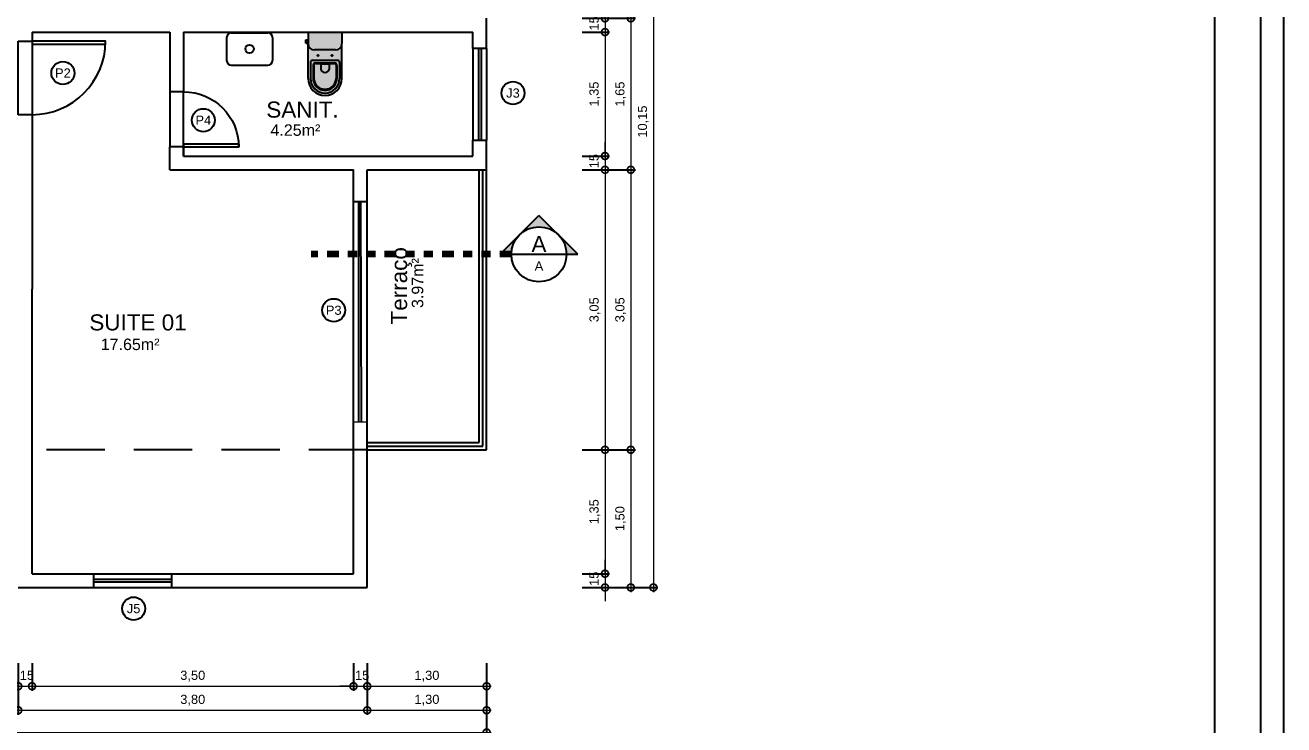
# Model space of a CAD drawing. Header units: metres. Extents: x -48 to 192, y -52 to 76.
# Drawn here: x 87.04 to 100.74, y 0.44 to 8.06 of the extents above; entities that cross this region are included whole.
import ezdxf
from ezdxf.enums import TextEntityAlignment as Align

# ---------------------------------------------------------------- set-up
doc = ezdxf.new("R2010")
doc.units = ezdxf.units.M
doc.header["$LTSCALE"] = 0.1
for name, pattern in [('DIVIDE', [31.75, 12.7, -6.35, 0, -6.35, 0, -6.35]), ('DIVIDEX2', [63.5, 25.4, -12.7, 0, -12.7, 0, -12.7]), ('HIDDEN', [9.525, 6.35, -3.175])]:
    doc.linetypes.add(name, pattern=pattern)
doc.layers.add('0_MRG_AUX', color=7, linetype='Continuous', true_color=0xecbcd1, plot=False)
for name, color, linetype in [('ARQ_ALV CT', 5, 'Continuous'), ('ARQ_ALV VS', 2, 'Continuous'), ('ARQ_CONC VS', 2, 'Continuous'), ('ARQ_ESQ CT', 30, 'Continuous'), ('ARQ_MOB 01', 1, 'Continuous'), ('ARQ_PISO', 1, 'Continuous'), ('ARQ_PROJ INF', 1, 'HIDDEN'), ('ARQ_PROJ SUP', 1, 'DIVIDE'), ('ARQ_SAN 01', 1, 'Continuous'), ('ARQ_SAN 02', 2, 'Continuous'), ('ARQ_TXT 01', 1, 'Continuous'), ('MRG_EXTERNA', 1, 'Continuous'), ('MRG_INTERNA', 2, 'Continuous'), ('SIMB_01', 1, 'Continuous'), ('SIMB_02', 2, 'Continuous'), ('SIMB_PREENCHIMENTO', 253, 'Continuous'), ('SIMB_TXT', 1, 'Continuous')]:
    doc.layers.add(name, color=color, linetype=linetype)
doc.layers.add('ARQ_COTA_AZUL', color=5, linetype='Continuous', lineweight=20, true_color=0x0000ff)
doc.layers.add('SIMB_LCT', color=252, linetype='DIVIDEX2', lineweight=100)
doc.styles.add('Annot_2.5mm', font='arial.ttf', dxfattribs={"height": 2.5})
doc.styles.add('Annot_3.5mm', font='arial.ttf', dxfattribs={"height": 3.5})
doc.styles.add('cota', font='arial.ttf')
doc.styles.add('SIMB', font='arial.ttf')
doc.dimstyles.new('Info 01 - annot', dxfattribs={"dimtxt": 2, "dimasz": 3, "dimexe": 1, "dimexo": 1, "dimgap": 1, "dimtad": 1, "dimzin": 4, "dimtxsty": 'cota', "dimblk": 'DOTSMALL', "dimcen": 2, "dimdle": 1, "dimclrd": 256, "dimclre": 256, "dimclrt": 1, "dimazin": 2, "dimtfac": 0.09, "dimtix": 1, "dimtmove": 2, "dimatfit": 2, "dimfxl": 5, "dimfxlon": 1, "dimtolj": 1, "dimtzin": 4, "dimlwd": -1, "dimarcsym": 1})

# ---------------------------------------------------------------- blocks, each defined once
blk = doc.blocks.new('P4')
at = {"layer": 'ARQ_ALV CT'}
for p, q in [((-0.15, 0), (-0.15, 0.6)), ((-0.15, 0.6), (0, 0.6)), ((-0.15, 0), (0, 0))]:
    blk.add_line(p, q, dxfattribs=at)
at = {"layer": 'ARQ_ESQ CT'}
blk.add_lwpolyline([(-0.15, 0), (-0.75, 0), (-0.75, 0.03), (-0.15, 0.03)], close=True, dxfattribs=at)
at = {"layer": 'ARQ_PISO'}
for p, q in [((-0.15, 0), (-0.15, 0.6)), ((0, 0.6), (0, 0))]:
    blk.add_line(p, q, dxfattribs=at)
blk.add_arc((-0.15, 0), 0.6, 90, 180, dxfattribs=at)
blk = doc.blocks.new('P2')
at = {"layer": 'ARQ_ALV CT'}
for p, q in [((0, 0), (0, 0.15)), ((0.8, 0.15), (0.8, 0))]:
    blk.add_line(p, q, dxfattribs=at)
at = {"layer": 'ARQ_ESQ CT'}
blk.add_lwpolyline([(0, 0.15), (0.03, 0.15), (0.03, 0.95), (0, 0.95)], close=True, dxfattribs=at)
at = {"layer": 'ARQ_PISO'}
for p, q in [((0, 0.15), (0.8, 0.15)), ((0.8, 0), (0, 0))]:
    blk.add_line(p, q, dxfattribs=at)
blk.add_arc((0, 0.15), 0.8, 0, 90, dxfattribs=at)
blk = doc.blocks.new('J3')
at = {"layer": 'ARQ_ALV CT'}
for p, q in [((0, 0.15), (0, 0)), ((1, 0), (1, 0.15))]:
    blk.add_line(p, q, dxfattribs=at)
at = {"layer": 'ARQ_ALV VS'}
for p, q in [((0, 0.15), (1, 0.15)), ((0, 0), (1, 0))]:
    blk.add_line(p, q, dxfattribs=at)
at = {"layer": 'ARQ_PROJ SUP'}
for p, q in [((0, 0.09), (1, 0.09)), ((0, 0.06), (1, 0.06))]:
    blk.add_line(p, q, dxfattribs=at)
blk = doc.blocks.new('COD_ESQ')
at = {"layer": 'SIMB_02'}
blk.add_circle((0, 0), 2.5, dxfattribs=at)
at = {"layer": 'SIMB_TXT', "style": 'SIMB'}
blk.add_attdef('CDESQ', text='', height=2, dxfattribs=at).set_placement((0, 0), align=Align.MIDDLE_CENTER)
blk = doc.blocks.new('VASO_BELL')
at = {"true_color": 0xffffff}
h = blk.add_hatch(color=7, dxfattribs=at)
h.dxf.hatch_style = 1
edge = h.paths.add_edge_path()
edge.add_line((0, 0), (0.37, 0))
edge.add_line((0.37, 0), (0.37, -0.126))
edge.add_line((0.37, -0.126), (0.37, -0.505))
edge.add_arc((0.185, -0.505), 0.185, 180, 360, ccw=False)
edge.add_line((0, -0.505), (0, -0.126))
edge.add_line((0, -0.126), (0, 0))
h = blk.add_hatch(color=7, dxfattribs=at)
h.dxf.hatch_style = 1
h.paths.add_polyline_path([(-0.007, -0.086), (-0.022, -0.086), (-0.022, -0.121), (-0.007, -0.121)])
h = blk.add_hatch(color=7, dxfattribs=at)
h.dxf.hatch_style = 1
h.paths.add_polyline_path([(0, -0.089), (-0.007, -0.089), (-0.007, -0.117), (0, -0.117)])
at = {"layer": 'ARQ_SAN 01'}
for p, q in [((0.056, -0.361), (0.056, -0.505)), ((0.062, -0.361), (0.062, -0.505)), ((0.082, -0.336), (0.288, -0.336)), ((0.082, -0.342), (0.288, -0.342)), ((0.141, -0.353), (0.141, -0.406)), ((0.229, -0.353), (0.229, -0.406)), ((0.308, -0.361), (0.308, -0.505)), ((0.314, -0.361), (0.314, -0.505))]:
    blk.add_line(p, q, dxfattribs=at)
for centre in [(0.11, -0.255), (0.26, -0.255)]:
    blk.add_circle(centre, 0.0075, dxfattribs=at)
for centre, radius, start, end in [((0.082, -0.361), 0.025, 90, 180), ((0.082, -0.361), 0.019, 90, 180), ((0.191, -0.592), 0.244, 91.4264, 101.8331), ((0.168, -0.406), 0.027, 180, 229.1678), ((0.179, -0.592), 0.244, 78.1669, 88.5736), ((0.202, -0.406), 0.027, 310.8322, 0), ((0.288, -0.361), 0.025, 0, 90), ((0.288, -0.361), 0.019, 0, 90), ((0.185, -0.505), 0.129, 179.7773, 0.2227), ((0.185, -0.499), 0.123, 182.6006, 357.3994), ((0.185, -0.386), 0.053, 229.1678, 310.8322)]:
    blk.add_arc(centre, radius, start, end, dxfattribs=at)
at = {"layer": 'ARQ_SAN 02'}
for p, q in [((0, 0), (0, -0.126)), ((0, 0), (0.37, 0)), ((0.37, 0), (0.37, -0.126)), ((-0.022, -0.086), (-0.007, -0.086)), ((-0.022, -0.121), (-0.022, -0.086)), ((-0.022, -0.121), (-0.007, -0.121)), ((-0.007, -0.121), (-0.007, -0.086)), ((0, -0.089), (-0.007, -0.089)), ((0, -0.117), (-0.007, -0.117)), ((0, -0.505), (0, -0.126)), ((0.37, -0.505), (0.37, -0.126)), ((0.301, -0.195), (0.069, -0.195)), ((0.026, -0.331), (0.026, -0.505)), ((0.051, -0.306), (0.319, -0.306)), ((0.344, -0.331), (0.344, -0.505))]:
    blk.add_line(p, q, dxfattribs=at)
for centre, radius, start, end in [((0.069, -0.126), 0.069, 180, 270), ((0.301, -0.126), 0.069, 270, 0), ((0.051, -0.331), 0.025, 90, 180), ((0.319, -0.331), 0.025, 0, 90), ((0.185, -0.505), 0.185, 180, 0), ((0.185, -0.505), 0.159, 180, 0)]:
    blk.add_arc(centre, radius, start, end, dxfattribs=at)
blk = doc.blocks.new('PIA')
at = {"layer": 'ARQ_MOB 01'}
for p, q in [((-0.35, 0.2), (-0.35, -0.2)), ((-0.05, 0.25), (-0.3, 0.25)), ((0, 0.2), (0, -0.2)), ((-0.05, -0.25), (-0.3, -0.25))]:
    blk.add_line(p, q, dxfattribs=at)
blk.add_circle((-0.175, 0), 0.0461, dxfattribs=at)
for centre, start, end in [((-0.3, 0.2), 90, 180), ((-0.05, 0.2), 0, 90), ((-0.3, -0.2), 180, 270), ((-0.05, -0.2), 270, 0)]:
    blk.add_arc(centre, 0.05, start, end, dxfattribs=at)
blk = doc.blocks.new('_DotSmall')
at = {"color": 0, "linetype": 'ByBlock', "const_width": 0.5}
blk.add_lwpolyline([(-0.0625, 0, 1), (0.0625, 0, 1)], format="xyb", close=True, dxfattribs=at)
blk = doc.blocks.new('*D126')
at = {"layer": 'ARQ_COTA_AZUL', "transparency": 16777216}
blk.add_line((90.711, 13.058), (91.961, 13.058), dxfattribs=at)
at = {"layer": 'ARQ_COTA_AZUL', "lineweight": -2, "transparency": 16777216}
for p, q in [((90.761, 12.808), (90.761, 13.108)), ((91.911, 12.808), (91.911, 13.108))]:
    blk.add_line(p, q, dxfattribs=at)
at = {"layer": 'ARQ_COTA_AZUL', "transparency": 16777216, "xscale": 0.15, "yscale": 0.15, "zscale": 0.15, "rotation": 180}
blk.add_blockref('_DotSmall', (90.761, 13.058), dxfattribs=at)
at = {"layer": 'ARQ_COTA_AZUL', "transparency": 16777216, "xscale": 0.15, "yscale": 0.15, "zscale": 0.15}
blk.add_blockref('_DotSmall', (91.911, 13.058), dxfattribs=at)
at = {"layer": 'ARQ_COTA_AZUL', "color": 1, "transparency": 16777216, "insert": (91.336, 13.168), "char_height": 0.1, "attachment_point": 5, "style": 'cota'}
blk.add_mtext('\\A1;1,15', dxfattribs=at)
blk = doc.blocks.new('*D127')
at = {"layer": 'ARQ_COTA_AZUL', "transparency": 16777216}
for p, q in [((91.911, 13.058), (91.761, 13.058)), ((91.911, 13.058), (92.061, 13.058)), ((92.061, 13.058), (92.211, 13.058))]:
    blk.add_line(p, q, dxfattribs=at)
at = {"layer": 'ARQ_COTA_AZUL', "lineweight": -2, "transparency": 16777216}
for p, q in [((91.911, 12.808), (91.911, 13.108)), ((92.061, 12.808), (92.061, 13.108))]:
    blk.add_line(p, q, dxfattribs=at)
at = {"layer": 'ARQ_COTA_AZUL', "transparency": 16777216, "xscale": 0.15, "yscale": 0.15, "zscale": 0.15}
blk.add_blockref('_DotSmall', (91.911, 13.058), dxfattribs=at)
at = {"layer": 'ARQ_COTA_AZUL', "transparency": 16777216, "xscale": 0.15, "yscale": 0.15, "zscale": 0.15, "rotation": 180}
blk.add_blockref('_DotSmall', (92.061, 13.058), dxfattribs=at)
at = {"layer": 'ARQ_COTA_AZUL', "color": 1, "transparency": 16777216, "insert": (91.986, 13.168), "char_height": 0.1, "attachment_point": 5, "style": 'cota'}
blk.add_mtext('\\A1;,15', dxfattribs=at)
blk = doc.blocks.new('*D140')
at = {"layer": 'ARQ_COTA_AZUL', "transparency": 16777216}
blk.add_line((77.249, 5.085), (77.249, 2.035), dxfattribs=at)
at = {"layer": 'ARQ_COTA_AZUL', "lineweight": -2, "transparency": 16777216}
for p, q in [((77.499, 5.035), (77.199, 5.035)), ((77.499, 2.085), (77.199, 2.085))]:
    blk.add_line(p, q, dxfattribs=at)
at = {"layer": 'ARQ_COTA_AZUL', "transparency": 16777216, "xscale": 0.15, "yscale": 0.15, "zscale": 0.15}
for p, rotation in [((77.249, 5.035), 90), ((77.249, 2.085), 270)]:
    blk.add_blockref('_DotSmall', p, dxfattribs=dict(at, rotation=rotation))
at = {"layer": 'ARQ_COTA_AZUL', "color": 1, "transparency": 16777216, "insert": (77.139, 3.56), "char_height": 0.1, "attachment_point": 5, "rotation": 90, "style": 'cota'}
blk.add_mtext('\\A1;2,95', dxfattribs=at)
blk = doc.blocks.new('*D141')
at = {"layer": 'ARQ_COTA_AZUL', "transparency": 16777216}
for p, q in [((77.249, 2.085), (77.249, 2.235)), ((77.249, 2.085), (77.249, 1.935)), ((77.249, 1.935), (77.249, 1.785))]:
    blk.add_line(p, q, dxfattribs=at)
at = {"layer": 'ARQ_COTA_AZUL', "lineweight": -2, "transparency": 16777216}
for p, q in [((77.499, 2.085), (77.199, 2.085)), ((77.499, 1.935), (77.199, 1.935))]:
    blk.add_line(p, q, dxfattribs=at)
at = {"layer": 'ARQ_COTA_AZUL', "transparency": 16777216, "xscale": 0.15, "yscale": 0.15, "zscale": 0.15}
for p, rotation in [((77.249, 2.085), 270), ((77.249, 1.935), 90)]:
    blk.add_blockref('_DotSmall', p, dxfattribs=dict(at, rotation=rotation))
at = {"layer": 'ARQ_COTA_AZUL', "color": 1, "transparency": 16777216, "insert": (77.139, 2.01), "char_height": 0.1, "attachment_point": 5, "rotation": 90, "style": 'cota'}
blk.add_mtext('\\A1;,15', dxfattribs=at)
blk = doc.blocks.new('*D149')
at = {"layer": 'ARQ_COTA_AZUL', "transparency": 16777216}
for p, q in [((93.35, 8.135), (93.35, 8.285)), ((93.35, 8.135), (93.35, 7.985)), ((93.35, 7.985), (93.35, 7.835))]:
    blk.add_line(p, q, dxfattribs=at)
at = {"layer": 'ARQ_COTA_AZUL', "lineweight": -2, "transparency": 16777216}
for p, q in [((93.1, 8.135), (93.4, 8.135)), ((93.1, 7.985), (93.4, 7.985))]:
    blk.add_line(p, q, dxfattribs=at)
at = {"layer": 'ARQ_COTA_AZUL', "transparency": 16777216, "xscale": 0.15, "yscale": 0.15, "zscale": 0.15}
for p, rotation in [((93.35, 8.135), 270), ((93.35, 7.985), 90)]:
    blk.add_blockref('_DotSmall', p, dxfattribs=dict(at, rotation=rotation))
at = {"layer": 'ARQ_COTA_AZUL', "color": 1, "transparency": 16777216, "insert": (93.24, 8.06), "char_height": 0.1, "attachment_point": 5, "rotation": 90, "style": 'cota'}
blk.add_mtext('\\A1;,15', dxfattribs=at)
blk = doc.blocks.new('*D150')
at = {"layer": 'ARQ_COTA_AZUL', "lineweight": -2, "transparency": 16777216}
for p, q in [((93.1, 7.985), (93.4, 7.985)), ((93.1, 6.635), (93.4, 6.635))]:
    blk.add_line(p, q, dxfattribs=at)
at = {"layer": 'ARQ_COTA_AZUL', "transparency": 16777216}
blk.add_line((93.35, 8.035), (93.35, 6.585), dxfattribs=at)
at = {"layer": 'ARQ_COTA_AZUL', "transparency": 16777216, "xscale": 0.15, "yscale": 0.15, "zscale": 0.15}
for p, rotation in [((93.35, 7.985), 90), ((93.35, 6.635), 270)]:
    blk.add_blockref('_DotSmall', p, dxfattribs=dict(at, rotation=rotation))
at = {"layer": 'ARQ_COTA_AZUL', "color": 1, "transparency": 16777216, "insert": (93.24, 7.31), "char_height": 0.1, "attachment_point": 5, "rotation": 90, "style": 'cota'}
blk.add_mtext('\\A1;1,35', dxfattribs=at)
blk = doc.blocks.new('*D151')
at = {"layer": 'ARQ_COTA_AZUL', "transparency": 16777216}
for p, q in [((93.35, 6.635), (93.35, 6.785)), ((93.35, 6.635), (93.35, 6.485)), ((93.35, 6.485), (93.35, 6.335))]:
    blk.add_line(p, q, dxfattribs=at)
at = {"layer": 'ARQ_COTA_AZUL', "lineweight": -2, "transparency": 16777216}
for p, q in [((93.1, 6.635), (93.4, 6.635)), ((93.1, 6.485), (93.4, 6.485))]:
    blk.add_line(p, q, dxfattribs=at)
at = {"layer": 'ARQ_COTA_AZUL', "transparency": 16777216, "xscale": 0.15, "yscale": 0.15, "zscale": 0.15}
for p, rotation in [((93.35, 6.635), 270), ((93.35, 6.485), 90)]:
    blk.add_blockref('_DotSmall', p, dxfattribs=dict(at, rotation=rotation))
at = {"layer": 'ARQ_COTA_AZUL', "color": 1, "transparency": 16777216, "insert": (93.24, 6.56), "char_height": 0.1, "attachment_point": 5, "rotation": 90, "style": 'cota'}
blk.add_mtext('\\A1;,15', dxfattribs=at)
blk = doc.blocks.new('*D152')
at = {"layer": 'ARQ_COTA_AZUL', "lineweight": -2, "transparency": 16777216}
for p, q in [((93.1, 6.485), (93.4, 6.485)), ((93.1, 3.435), (93.4, 3.435))]:
    blk.add_line(p, q, dxfattribs=at)
at = {"layer": 'ARQ_COTA_AZUL', "transparency": 16777216}
blk.add_line((93.35, 6.535), (93.35, 3.385), dxfattribs=at)
at = {"layer": 'ARQ_COTA_AZUL', "transparency": 16777216, "xscale": 0.15, "yscale": 0.15, "zscale": 0.15}
for p, rotation in [((93.35, 6.485), 90), ((93.35, 3.435), 270)]:
    blk.add_blockref('_DotSmall', p, dxfattribs=dict(at, rotation=rotation))
at = {"layer": 'ARQ_COTA_AZUL', "color": 1, "transparency": 16777216, "insert": (93.24, 4.96), "char_height": 0.1, "attachment_point": 5, "rotation": 90, "style": 'cota'}
blk.add_mtext('\\A1;3,05', dxfattribs=at)
blk = doc.blocks.new('*D153')
at = {"layer": 'ARQ_COTA_AZUL', "lineweight": -2, "transparency": 16777216}
for p, q in [((93.1, 3.435), (93.4, 3.435)), ((93.1, 2.085), (93.4, 2.085))]:
    blk.add_line(p, q, dxfattribs=at)
at = {"layer": 'ARQ_COTA_AZUL', "transparency": 16777216}
blk.add_line((93.35, 3.485), (93.35, 2.035), dxfattribs=at)
at = {"layer": 'ARQ_COTA_AZUL', "transparency": 16777216, "xscale": 0.15, "yscale": 0.15, "zscale": 0.15}
for p, rotation in [((93.35, 3.435), 90), ((93.35, 2.085), 270)]:
    blk.add_blockref('_DotSmall', p, dxfattribs=dict(at, rotation=rotation))
at = {"layer": 'ARQ_COTA_AZUL', "color": 1, "transparency": 16777216, "insert": (93.24, 2.76), "char_height": 0.1, "attachment_point": 5, "rotation": 90, "style": 'cota'}
blk.add_mtext('\\A1;1,35', dxfattribs=at)
blk = doc.blocks.new('*D154')
at = {"layer": 'ARQ_COTA_AZUL', "transparency": 16777216}
for p, q in [((93.35, 2.085), (93.35, 2.235)), ((93.35, 2.085), (93.35, 1.935)), ((93.35, 1.935), (93.35, 1.785))]:
    blk.add_line(p, q, dxfattribs=at)
at = {"layer": 'ARQ_COTA_AZUL', "lineweight": -2, "transparency": 16777216}
for p, q in [((93.1, 2.085), (93.4, 2.085)), ((93.1, 1.935), (93.4, 1.935))]:
    blk.add_line(p, q, dxfattribs=at)
at = {"layer": 'ARQ_COTA_AZUL', "transparency": 16777216, "xscale": 0.15, "yscale": 0.15, "zscale": 0.15}
for p, rotation in [((93.35, 2.085), 270), ((93.35, 1.935), 90)]:
    blk.add_blockref('_DotSmall', p, dxfattribs=dict(at, rotation=rotation))
at = {"layer": 'ARQ_COTA_AZUL', "color": 1, "transparency": 16777216, "insert": (93.24, 2.01), "char_height": 0.1, "attachment_point": 5, "rotation": 90, "style": 'cota'}
blk.add_mtext('\\A1;,15', dxfattribs=at)
blk = doc.blocks.new('*D156')
at = {"layer": 'ARQ_COTA_AZUL', "lineweight": -2, "transparency": 16777216}
for p, q in [((93.381, 8.135), (93.681, 8.135)), ((93.381, 6.485), (93.681, 6.485))]:
    blk.add_line(p, q, dxfattribs=at)
at = {"layer": 'ARQ_COTA_AZUL', "transparency": 16777216}
blk.add_line((93.631, 8.185), (93.631, 6.435), dxfattribs=at)
at = {"layer": 'ARQ_COTA_AZUL', "transparency": 16777216, "xscale": 0.15, "yscale": 0.15, "zscale": 0.15}
for p, rotation in [((93.631, 8.135), 90), ((93.631, 6.485), 270)]:
    blk.add_blockref('_DotSmall', p, dxfattribs=dict(at, rotation=rotation))
at = {"layer": 'ARQ_COTA_AZUL', "color": 1, "transparency": 16777216, "insert": (93.521, 7.31), "char_height": 0.1, "attachment_point": 5, "rotation": 90, "style": 'cota'}
blk.add_mtext('\\A1;1,65', dxfattribs=at)
blk = doc.blocks.new('*D157')
at = {"layer": 'ARQ_COTA_AZUL', "lineweight": -2, "transparency": 16777216}
for p, q in [((93.381, 6.485), (93.681, 6.485)), ((93.381, 3.435), (93.681, 3.435))]:
    blk.add_line(p, q, dxfattribs=at)
at = {"layer": 'ARQ_COTA_AZUL', "transparency": 16777216}
blk.add_line((93.631, 6.535), (93.631, 3.385), dxfattribs=at)
at = {"layer": 'ARQ_COTA_AZUL', "transparency": 16777216, "xscale": 0.15, "yscale": 0.15, "zscale": 0.15}
for p, rotation in [((93.631, 6.485), 90), ((93.631, 3.435), 270)]:
    blk.add_blockref('_DotSmall', p, dxfattribs=dict(at, rotation=rotation))
at = {"layer": 'ARQ_COTA_AZUL', "color": 1, "transparency": 16777216, "insert": (93.521, 4.96), "char_height": 0.1, "attachment_point": 5, "rotation": 90, "style": 'cota'}
blk.add_mtext('\\A1;3,05', dxfattribs=at)
blk = doc.blocks.new('*D158')
at = {"layer": 'ARQ_COTA_AZUL', "lineweight": -2, "transparency": 16777216}
for p, q in [((93.381, 3.435), (93.681, 3.435)), ((93.381, 1.935), (93.681, 1.935))]:
    blk.add_line(p, q, dxfattribs=at)
at = {"layer": 'ARQ_COTA_AZUL', "transparency": 16777216}
blk.add_line((93.631, 3.485), (93.631, 1.885), dxfattribs=at)
at = {"layer": 'ARQ_COTA_AZUL', "transparency": 16777216, "xscale": 0.15, "yscale": 0.15, "zscale": 0.15}
for p, rotation in [((93.631, 3.435), 90), ((93.631, 1.935), 270)]:
    blk.add_blockref('_DotSmall', p, dxfattribs=dict(at, rotation=rotation))
at = {"layer": 'ARQ_COTA_AZUL', "color": 1, "transparency": 16777216, "insert": (93.521, 2.685), "char_height": 0.1, "attachment_point": 5, "rotation": 90, "style": 'cota'}
blk.add_mtext('\\A1;1,50', dxfattribs=at)
blk = doc.blocks.new('*D159')
at = {"layer": 'ARQ_COTA_AZUL', "lineweight": -2, "transparency": 16777216}
for p, q in [((93.627, 12.085), (93.927, 12.085)), ((93.627, 1.935), (93.927, 1.935))]:
    blk.add_line(p, q, dxfattribs=at)
at = {"layer": 'ARQ_COTA_AZUL', "transparency": 16777216}
blk.add_line((93.877, 12.135), (93.877, 1.885), dxfattribs=at)
at = {"layer": 'ARQ_COTA_AZUL', "transparency": 16777216, "xscale": 0.15, "yscale": 0.15, "zscale": 0.15}
for p, rotation in [((93.877, 12.085), 90), ((93.877, 1.935), 270)]:
    blk.add_blockref('_DotSmall', p, dxfattribs=dict(at, rotation=rotation))
at = {"layer": 'ARQ_COTA_AZUL', "color": 1, "transparency": 16777216, "insert": (93.767, 7.01), "char_height": 0.1, "attachment_point": 5, "rotation": 90, "style": 'cota'}
blk.add_mtext('\\A1;10,15', dxfattribs=at)
blk = doc.blocks.new('*D166')
at = {"layer": 'ARQ_COTA_AZUL', "lineweight": -2, "transparency": 16777216}
for p, q in [((86.961, 1.109), (86.961, 0.809)), ((87.111, 1.109), (87.111, 0.809))]:
    blk.add_line(p, q, dxfattribs=at)
at = {"layer": 'ARQ_COTA_AZUL', "transparency": 16777216}
for p, q in [((86.961, 0.859), (86.811, 0.859)), ((86.961, 0.859), (87.111, 0.859)), ((87.111, 0.859), (87.261, 0.859))]:
    blk.add_line(p, q, dxfattribs=at)
at = {"layer": 'ARQ_COTA_AZUL', "transparency": 16777216, "xscale": 0.15, "yscale": 0.15, "zscale": 0.15}
blk.add_blockref('_DotSmall', (86.961, 0.859), dxfattribs=at)
at = {"layer": 'ARQ_COTA_AZUL', "transparency": 16777216, "xscale": 0.15, "yscale": 0.15, "zscale": 0.15, "rotation": 180}
blk.add_blockref('_DotSmall', (87.111, 0.859), dxfattribs=at)
at = {"layer": 'ARQ_COTA_AZUL', "color": 1, "transparency": 16777216, "insert": (87.036, 0.969), "char_height": 0.1, "attachment_point": 5, "style": 'cota'}
blk.add_mtext('\\A1;,15', dxfattribs=at)
blk = doc.blocks.new('*D167')
at = {"layer": 'ARQ_COTA_AZUL', "lineweight": -2, "transparency": 16777216}
for p, q in [((87.111, 1.109), (87.111, 0.809)), ((90.611, 1.109), (90.611, 0.809))]:
    blk.add_line(p, q, dxfattribs=at)
at = {"layer": 'ARQ_COTA_AZUL', "transparency": 16777216}
blk.add_line((87.061, 0.859), (90.661, 0.859), dxfattribs=at)
at = {"layer": 'ARQ_COTA_AZUL', "transparency": 16777216, "xscale": 0.15, "yscale": 0.15, "zscale": 0.15, "rotation": 180}
blk.add_blockref('_DotSmall', (87.111, 0.859), dxfattribs=at)
at = {"layer": 'ARQ_COTA_AZUL', "transparency": 16777216, "xscale": 0.15, "yscale": 0.15, "zscale": 0.15}
blk.add_blockref('_DotSmall', (90.611, 0.859), dxfattribs=at)
at = {"layer": 'ARQ_COTA_AZUL', "color": 1, "transparency": 16777216, "insert": (88.861, 0.969), "char_height": 0.1, "attachment_point": 5, "style": 'cota'}
blk.add_mtext('\\A1;3,50', dxfattribs=at)
blk = doc.blocks.new('*D168')
at = {"layer": 'ARQ_COTA_AZUL', "lineweight": -2, "transparency": 16777216}
for p, q in [((90.611, 1.109), (90.611, 0.809)), ((90.761, 1.109), (90.761, 0.809))]:
    blk.add_line(p, q, dxfattribs=at)
at = {"layer": 'ARQ_COTA_AZUL', "transparency": 16777216}
for p, q in [((90.611, 0.859), (90.461, 0.859)), ((90.611, 0.859), (90.761, 0.859)), ((90.761, 0.859), (90.911, 0.859))]:
    blk.add_line(p, q, dxfattribs=at)
at = {"layer": 'ARQ_COTA_AZUL', "transparency": 16777216, "xscale": 0.15, "yscale": 0.15, "zscale": 0.15}
blk.add_blockref('_DotSmall', (90.611, 0.859), dxfattribs=at)
at = {"layer": 'ARQ_COTA_AZUL', "transparency": 16777216, "xscale": 0.15, "yscale": 0.15, "zscale": 0.15, "rotation": 180}
blk.add_blockref('_DotSmall', (90.761, 0.859), dxfattribs=at)
at = {"layer": 'ARQ_COTA_AZUL', "color": 1, "transparency": 16777216, "insert": (90.686, 0.969), "char_height": 0.1, "attachment_point": 5, "style": 'cota'}
blk.add_mtext('\\A1;,15', dxfattribs=at)
blk = doc.blocks.new('*D169')
at = {"layer": 'ARQ_COTA_AZUL', "lineweight": -2, "transparency": 16777216}
for p, q in [((90.761, 1.109), (90.761, 0.809)), ((92.061, 1.109), (92.061, 0.809))]:
    blk.add_line(p, q, dxfattribs=at)
at = {"layer": 'ARQ_COTA_AZUL', "transparency": 16777216}
blk.add_line((90.711, 0.859), (92.111, 0.859), dxfattribs=at)
at = {"layer": 'ARQ_COTA_AZUL', "transparency": 16777216, "xscale": 0.15, "yscale": 0.15, "zscale": 0.15, "rotation": 180}
blk.add_blockref('_DotSmall', (90.761, 0.859), dxfattribs=at)
at = {"layer": 'ARQ_COTA_AZUL', "transparency": 16777216, "xscale": 0.15, "yscale": 0.15, "zscale": 0.15}
blk.add_blockref('_DotSmall', (92.061, 0.859), dxfattribs=at)
at = {"layer": 'ARQ_COTA_AZUL', "color": 1, "transparency": 16777216, "insert": (91.411, 0.969), "char_height": 0.1, "attachment_point": 5, "style": 'cota'}
blk.add_mtext('\\A1;1,30', dxfattribs=at)
blk = doc.blocks.new('*D173')
at = {"layer": 'ARQ_COTA_AZUL', "lineweight": -2, "transparency": 16777216}
for p, q in [((86.961, 0.847), (86.961, 0.547)), ((90.761, 0.847), (90.761, 0.547))]:
    blk.add_line(p, q, dxfattribs=at)
at = {"layer": 'ARQ_COTA_AZUL', "transparency": 16777216}
blk.add_line((86.911, 0.597), (90.811, 0.597), dxfattribs=at)
at = {"layer": 'ARQ_COTA_AZUL', "transparency": 16777216, "xscale": 0.15, "yscale": 0.15, "zscale": 0.15, "rotation": 180}
blk.add_blockref('_DotSmall', (86.961, 0.597), dxfattribs=at)
at = {"layer": 'ARQ_COTA_AZUL', "transparency": 16777216, "xscale": 0.15, "yscale": 0.15, "zscale": 0.15}
blk.add_blockref('_DotSmall', (90.761, 0.597), dxfattribs=at)
at = {"layer": 'ARQ_COTA_AZUL', "color": 1, "transparency": 16777216, "insert": (88.861, 0.707), "char_height": 0.1, "attachment_point": 5, "style": 'cota'}
blk.add_mtext('\\A1;3,80', dxfattribs=at)
blk = doc.blocks.new('*D174')
at = {"layer": 'ARQ_COTA_AZUL', "lineweight": -2, "transparency": 16777216}
for p, q in [((90.761, 0.847), (90.761, 0.547)), ((92.061, 0.847), (92.061, 0.547))]:
    blk.add_line(p, q, dxfattribs=at)
at = {"layer": 'ARQ_COTA_AZUL', "transparency": 16777216}
blk.add_line((90.711, 0.597), (92.111, 0.597), dxfattribs=at)
at = {"layer": 'ARQ_COTA_AZUL', "transparency": 16777216, "xscale": 0.15, "yscale": 0.15, "zscale": 0.15, "rotation": 180}
blk.add_blockref('_DotSmall', (90.761, 0.597), dxfattribs=at)
at = {"layer": 'ARQ_COTA_AZUL', "transparency": 16777216, "xscale": 0.15, "yscale": 0.15, "zscale": 0.15}
blk.add_blockref('_DotSmall', (92.061, 0.597), dxfattribs=at)
at = {"layer": 'ARQ_COTA_AZUL', "color": 1, "transparency": 16777216, "insert": (91.411, 0.707), "char_height": 0.1, "attachment_point": 5, "style": 'cota'}
blk.add_mtext('\\A1;1,30', dxfattribs=at)
blk = doc.blocks.new('*D175')
at = {"layer": 'ARQ_COTA_AZUL', "lineweight": -2, "transparency": 16777216}
for p, q in [((77.961, 0.605), (77.961, 0.305)), ((92.061, 0.605), (92.061, 0.305))]:
    blk.add_line(p, q, dxfattribs=at)
at = {"layer": 'ARQ_COTA_AZUL', "transparency": 16777216}
blk.add_line((77.911, 0.355), (92.111, 0.355), dxfattribs=at)
at = {"layer": 'ARQ_COTA_AZUL', "transparency": 16777216, "xscale": 0.15, "yscale": 0.15, "zscale": 0.15, "rotation": 180}
blk.add_blockref('_DotSmall', (77.961, 0.355), dxfattribs=at)
at = {"layer": 'ARQ_COTA_AZUL', "transparency": 16777216, "xscale": 0.15, "yscale": 0.15, "zscale": 0.15}
blk.add_blockref('_DotSmall', (92.061, 0.355), dxfattribs=at)
at = {"layer": 'ARQ_COTA_AZUL', "color": 1, "transparency": 16777216, "insert": (85.011, 0.465), "char_height": 0.1, "attachment_point": 5, "style": 'cota'}
blk.add_mtext('\\A1;14,10', dxfattribs=at)
blk = doc.blocks.new('FORMATO_A2mmD')
at = {"layer": '0_MRG_AUX'}
blk.add_lwpolyline([(5, -5), (5, 425), (-599, 425), (-599, -5)], close=True, dxfattribs=at)
at = {"layer": 'MRG_EXTERNA'}
blk.add_lwpolyline([(0, 0), (0, 420), (-594, 420), (-594, 0)], close=True, dxfattribs=at)
at = {"layer": 'MRG_INTERNA'}
blk.add_lwpolyline([(-569, 410), (-569, 10), (-10, 10), (-10, 410)], close=True, dxfattribs=at)
blk = doc.blocks.new('*U180')
at = {"layer": 'SIMB_PREENCHIMENTO', "transparency": 33554587}
h = blk.add_hatch(color=256, dxfattribs=at)
h.dxf.hatch_style = 1
h.paths.add_polyline_path([(0, 8.48), (-4.15, 4.33, -0.401827), (4.15, 4.33)])
h = blk.add_hatch(color=256, dxfattribs=at)
h.dxf.hatch_style = 1
h.paths.add_polyline_path([(-4.33, 4.15), (-8.48, 0), (-6, 0, -0.193399)])
h = blk.add_hatch(color=256, dxfattribs=at)
h.dxf.hatch_style = 1
h.paths.add_polyline_path([(4.33, 4.15, -0.193399), (6, 0), (8.48, 0)])
at = {"layer": 'SIMB_01'}
for p, q in [((-8.48, 0), (0, 8.48)), ((8.48, 0), (0, 8.48)), ((-6, 0), (-8.48, 0)), ((-6, 0), (6, 0)), ((6, 0), (8.48, 0))]:
    blk.add_line(p, q, dxfattribs=at)
blk.add_circle((0, 0), 6, dxfattribs=at)
at = {"layer": 'SIMB_LCT'}
blk.add_line((-6, 0), (-49.63, 0), dxfattribs=at)
at = {"layer": 'SIMB_TXT', "style": 'SIMB'}
for tag, height, p in [('000', 3.5, (0, 2.25)), ('999', 2, (0, -2.53))]:
    blk.add_attdef(tag, text='', height=height, dxfattribs=at).set_placement(p, align=Align.MIDDLE_CENTER)

msp = doc.modelspace()

# ---------------------------------------------------------------- linework, layer by layer
at = {"layer": 'ARQ_ALV CT'}
for p, q in [((92.061, 7.806), (92.061, 8.135)), ((87.111, 7.985), (88.611, 7.985)), ((87.111, 7.985), (87.111, 7.885)), ((87.111, 7.985), (87.111, 7.885)), ((88.611, 7.985), (88.611, 7.335)), ((88.761, 7.985), (88.761, 7.335)), ((88.761, 7.985), (91.886, 7.985)), ((91.886, 7.985), (91.911, 7.985)), ((91.911, 7.806), (91.911, 7.985)), ((91.911, 7.806), (91.911, 7.985)), ((87.111, 7.085), (87.111, 5.185)), ((88.611, 6.485), (88.611, 6.735)), ((88.761, 6.765), (88.761, 6.635)), ((88.761, 6.635), (88.761, 6.735)), ((91.911, 6.635), (91.911, 6.806)), ((91.911, 6.635), (91.911, 6.806)), ((92.061, 6.485), (92.061, 6.806)), ((88.761, 6.635), (91.911, 6.635)), ((88.611, 6.485), (90.611, 6.485)), ((90.611, 2.085), (90.611, 6.485)), ((90.761, 6.14), (90.761, 6.485)), ((90.761, 6.14), (90.761, 6.485)), ((90.761, 6.485), (91.911, 6.485)), ((91.911, 6.485), (92.061, 6.485)), ((90.611, 6.14), (90.761, 6.14)), ((87.111, 2.085), (87.111, 5.185)), ((90.761, 2.085), (90.761, 3.74)), ((90.761, 1.935), (90.761, 3.435)), ((87.111, 2.085), (87.781, 2.085)), ((87.781, 2.085), (90.611, 2.085)), ((87.781, 2.085), (87.781, 1.935)), ((88.631, 2.085), (88.631, 1.935)), ((86.961, 1.935), (87.781, 1.935)), ((88.631, 1.935), (90.761, 1.935))]:
    msp.add_line(p, q, dxfattribs=at)
at = {"layer": 'ARQ_ALV VS'}
for p, q in [((90.611, 3.74), (90.611, 6.14)), ((90.761, 3.74), (90.761, 6.14)), ((87.781, 2.085), (88.631, 2.085)), ((87.781, 1.935), (88.631, 1.935))]:
    msp.add_line(p, q, dxfattribs=at)
at = {"layer": 'ARQ_COTA_AZUL'}
msp.add_line((90.611, 3.74), (90.761, 3.74), dxfattribs=at)
at = {"layer": 'ARQ_ESQ CT'}
for p, q in [((90.671, 3.74), (90.671, 6.14)), ((90.699, 3.739), (90.693, 6.139)), ((87.781, 2.025), (88.631, 2.025)), ((87.781, 1.995), (88.631, 1.995))]:
    msp.add_line(p, q, dxfattribs=at)
at = {"layer": 'ARQ_PISO'}
for p, q in [((91.981, 4.717), (91.981, 6.485)), ((92.021, 4.717), (92.021, 6.485)), ((92.061, 4.717), (92.061, 6.485)), ((91.981, 3.515), (91.981, 4.717)), ((92.021, 3.475), (92.021, 4.717)), ((92.061, 3.435), (92.061, 4.717)), ((90.761, 3.515), (91.981, 3.515)), ((90.761, 3.475), (92.021, 3.475)), ((90.761, 3.435), (92.061, 3.435))]:
    msp.add_line(p, q, dxfattribs=at)
at = {"layer": 'ARQ_PROJ INF'}
msp.add_line((90.761, 3.435), (86.961, 3.435), dxfattribs=at)

# ---------------------------------------------------------------- block references
at = {"layer": 'ARQ_ALV CT'}
for name, p, rotation in [('PIA', (89.48, 7.976), 90), ('P2', (86.961, 7.885), 269.9999999999989)]:
    msp.add_blockref(name, p, dxfattribs=dict(at, rotation=rotation))
msp.add_blockref('VASO_BELL', (90.116, 7.985), dxfattribs=at)
at = {"layer": 'ARQ_ALV CT', "xscale": 0.05, "yscale": 0.05, "zscale": 0.05}
for p, values in [((87.447, 7.539), {'CDESQ': 'P2'}), ((92.348, 7.321), {'CDESQ': 'J3'}), ((88.976, 7.025), {'CDESQ': 'P4'}), ((90.396, 4.955), {'CDESQ': 'P3'}), ((88.217, 1.705), {'CDESQ': 'J5'})]:
    msp.add_blockref('COD_ESQ', p, dxfattribs=at).add_auto_attribs(values)
at = {"layer": 'ARQ_ALV CT', "xscale": -1}
msp.add_blockref('P4', (88.611, 6.735), dxfattribs=at)
at = {"layer": 'ARQ_ALV VS', "rotation": 270}
msp.add_blockref('J3', (91.911, 7.806), dxfattribs=at)
at = {"layer": 'ARQ_CONC VS', "xscale": 0.05, "yscale": 0.05, "zscale": 0.05}
msp.add_blockref('FORMATO_A2mmD', (100.492, -2.782), dxfattribs=at)
msp.add_blockref('*U180', (92.631, 5.564), dxfattribs=at).add_auto_attribs({'999': 'A', '000': 'A'})

# ---------------------------------------------------------------- texts
at = {"layer": 'ARQ_TXT 01', "attachment_point": 1}
for s, insert, char_height, width, style in [('SANIT.', (89.662, 7.228), 0.175, 2.24969, 'Annot_3.5mm'), ('4.25m²', (89.707, 6.98), 0.125, 0.78516, 'Annot_2.5mm'), ('SUITE 01', (87.735, 4.91), 0.175, 2.03727, 'Annot_3.5mm'), ('17.65m²', (87.859, 4.646), 0.125, 0.68698, 'Annot_2.5mm')]:
    msp.add_mtext(s, dxfattribs=dict(at, insert=insert, char_height=char_height, width=width, style=style))
at = {"layer": 'ARQ_TXT 01', "attachment_point": 1, "rotation": 90}
for s, insert, char_height, width, style in [('Terraço', (91.02, 4.8), 0.175, 0.3669, 'Annot_3.5mm'), ('3.97m²', (91.246, 4.979), 0.125, 0.36703, 'Annot_2.5mm')]:
    msp.add_mtext(s, dxfattribs=dict(at, insert=insert, char_height=char_height, width=width, style=style))

# ---------------------------------------------------------------- dimensions: what is measured, and where the dimension line sits
at = {"layer": 'ARQ_COTA_AZUL'}
for base, p1, p2, picture, middle in [((91.911, 13.058), (90.761, 12.085), (91.911, 7.985), '*D126', (91.336, 13.168)), ((92.061, 13.058), (91.911, 7.985), (92.061, 8.135), '*D127', (91.986, 13.168)), ((92.061, 0.355), (77.961, 7.385), (92.061, 3.435), '*D175', (85.011, 0.465)), ((87.111, 0.859), (86.961, 5.035), (87.111, 2.085), '*D166', (87.036, 0.969)), ((90.761, 0.597), (86.961, 5.035), (90.761, 1.935), '*D173', (88.861, 0.707)), ((92.061, 0.859), (90.761, 1.935), (92.061, 3.435), '*D169', (91.411, 0.969)), ((92.061, 0.597), (90.761, 1.935), (92.061, 3.435), '*D174', (91.411, 0.707)), ((90.611, 0.859), (87.111, 2.085), (90.611, 2.085), '*D167', (88.861, 0.969)), ((90.761, 0.859), (90.611, 2.085), (90.761, 1.935), '*D168', (90.686, 0.969))]:
    dim = msp.add_linear_dim(base=base, p1=p1, p2=p2, dimstyle='Info 01 - annot', dxfattribs=at)
    dim.commit()
    dim.dimension.update_dxf_attribs({"geometry": picture, "text_midpoint": middle})
for base, p1, p2, picture, middle in [((93.877, 1.935), (90.761, 12.085), (90.761, 1.935), '*D159', (93.767, 7.01)), ((93.35, 7.985), (92.061, 8.135), (91.911, 7.985), '*D149', (93.24, 8.06)), ((93.631, 6.485), (92.061, 8.135), (92.061, 6.485), '*D156', (93.521, 7.31)), ((93.35, 6.635), (91.911, 7.985), (91.911, 6.635), '*D150', (93.24, 7.31)), ((93.35, 6.485), (91.911, 6.635), (92.061, 6.485), '*D151', (93.24, 6.56)), ((93.35, 3.435), (92.061, 6.485), (92.061, 3.435), '*D152', (93.24, 4.96)), ((93.631, 3.435), (92.061, 6.485), (92.061, 3.435), '*D157', (93.521, 4.96)), ((77.249, 2.085), (80.561, 5.035), (87.111, 2.085), '*D140', (77.139, 3.56)), ((93.35, 2.085), (92.061, 3.435), (90.611, 2.085), '*D153', (93.24, 2.76)), ((93.631, 1.935), (92.061, 3.435), (90.761, 1.935), '*D158', (93.521, 2.685)), ((77.249, 1.935), (87.111, 2.085), (86.961, 1.935), '*D141', (77.139, 2.01)), ((93.35, 1.935), (90.611, 2.085), (90.761, 1.935), '*D154', (93.24, 2.01))]:
    dim = msp.add_linear_dim(base=base, p1=p1, p2=p2, angle=90, dimstyle='Info 01 - annot', dxfattribs=at)
    dim.commit()
    dim.dimension.update_dxf_attribs({"geometry": picture, "text_midpoint": middle})

doc.saveas('drawing.dxf')
